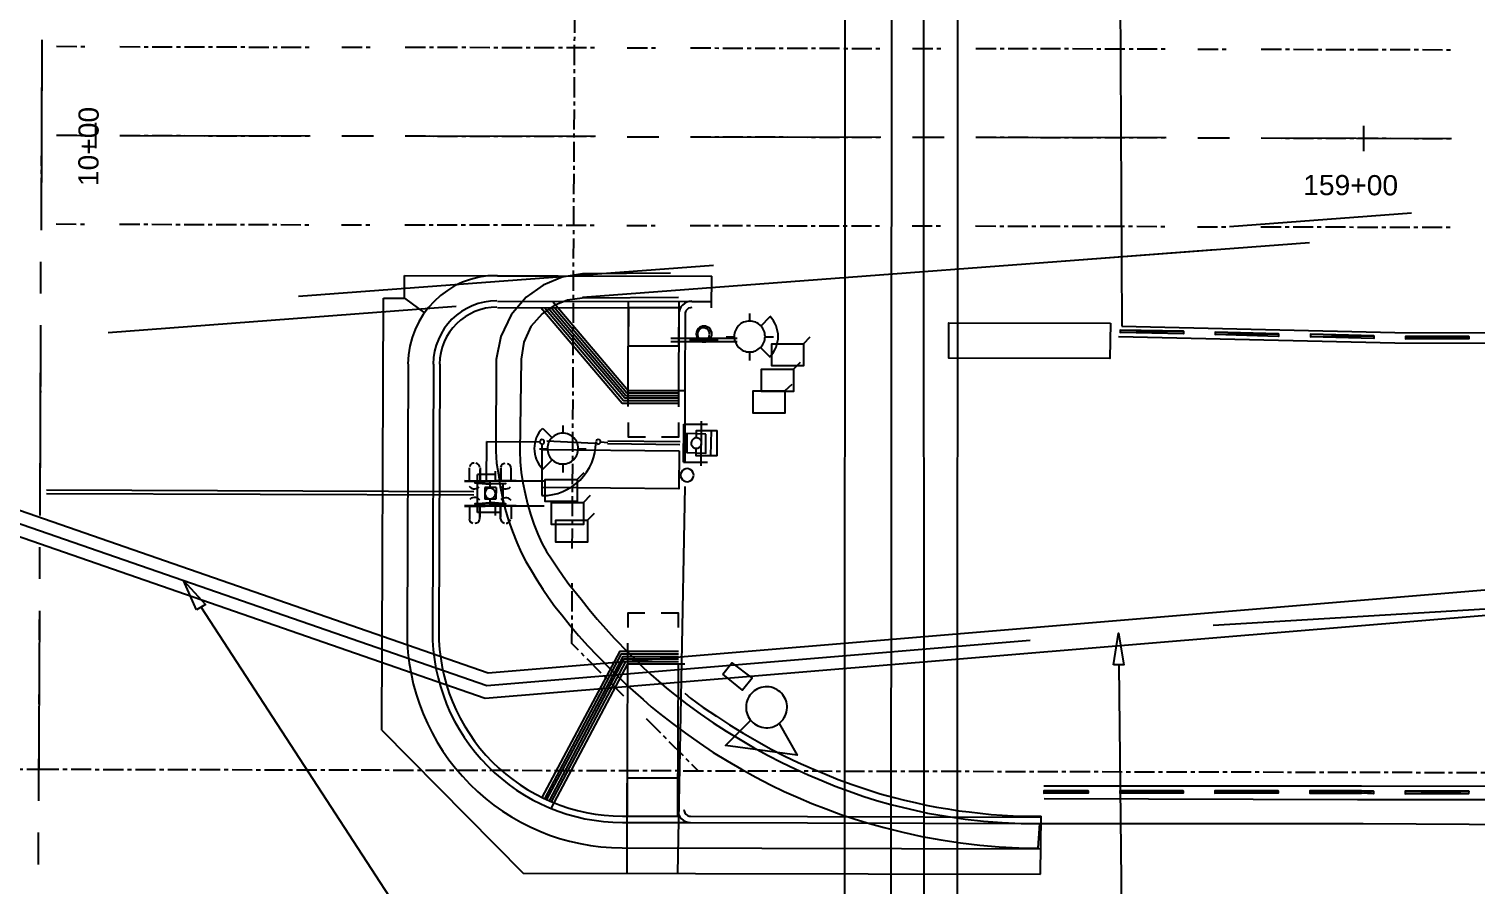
# Model space of a CAD drawing. Header units: feet. Extents: x 0 to 650, y -1 to 433.
# Drawn here: x 347.7 to 461.8, y 187.6 to 255.1 of the extents above; entities that cross this region are included whole.
import ezdxf

# ---------------------------------------------------------------- set-up
doc = ezdxf.new("R2010")
doc.units = ezdxf.units.FT
doc.linetypes.add('CENTER2', pattern=[2.541, 1.587, -0.318, 0.318, -0.318])
for name, color, linetype in [('AGUA', 5, 'UTIL_W'), ('ALCANTARILLADO', 3, 'UTIL_SS'), ('ANOTACION', 8, 'CONTINUOUS'), ('DIGITALIZADO', 7, 'CONTINUOUS'), ('DRENAJE_PLUVIAL', 3, 'UTIL_SD'), ('EJE_VIA', 7, 'CONTINUOUS'), ('ESTRUCTURAS', 7, 'CONTINUOUS'), ('METRO_RW', 140, 'CENTER2'), ('TELECOM', 30, 'UTIL_T'), ('TOPO', 8, 'CONTINUOUS')]:
    doc.layers.add(name, color=color, linetype=linetype)
doc.styles.add('CAD_TEXT', font='Arial')
doc.styles.add('LTSTD', font='Arial')
doc.linetypes.add('UTIL_SD', pattern='A,4,-3,["SD",LTSTD,S=1.2,R=0,X=-2.22,Y=-0.6],-3', length=10)
doc.linetypes.add('UTIL_SS', pattern='A,4,-3,["SS",LTSTD,S=1.2,R=0,X=-2.22,Y=-0.6],-3', length=10)
doc.linetypes.add('UTIL_T', pattern='A,4,-3,["T",LTSTD,S=1.2,R=0,X=-1.86,Y=-0.6],-3', length=10)
doc.linetypes.add('UTIL_W', pattern='A,4,-3,["W",LTSTD,S=1.2,R=0,X=-1.86,Y=-0.6],-3', length=10)

msp = doc.modelspace()

# ---------------------------------------------------------------- linework, layer by layer
at = {"layer": 'AGUA'}
for p, q in [((411.97, 146), (412.03, 338.8)), ((418.27, 152.8), (418.2, 337.9))]:
    msp.add_line(p, q, dxfattribs=at)
msp.add_lwpolyline([(432.93, 231.87), (432.9, 229.07), (420.2, 229.1), (420.2, 231.9), (432.93, 231.87)], dxfattribs=at)
at = {"layer": 'ALCANTARILLADO'}
for p, q in [((420.87, 143.27), (420.93, 339.07)), ((415.63, 144.93), (415.73, 338.83))]:
    msp.add_line(p, q, dxfattribs=at)
at = {"layer": 'DIGITALIZADO'}
for p, q in [((352.9, 247.67), (352.9, 245.67)), ((452.9, 247.43), (452.9, 245.43)), ((403.5, 230.67), (398.27, 230.67)), ((403.5, 230.4), (398.27, 230.4)), ((383.73, 219.4), (383.77, 222.53)), ((383.77, 222.53), (387.97, 222.5)), ((392.73, 222.5), (393.3, 222.47))]:
    msp.add_line(p, q, dxfattribs=at)
for points in [[(401.5, 231.02), (401.49, 231.14), (401.45, 231.26), (401.39, 231.36), (401.28, 231.49), (401.12, 231.58), (401.01, 231.62), (400.88, 231.63), (400.76, 231.62), (400.64, 231.58), (400.54, 231.53), (400.41, 231.41), (400.32, 231.26), (400.28, 231.14), (400.27, 231.02), (400.28, 230.89), (400.32, 230.78), (400.37, 230.67), (400.49, 230.54), (400.64, 230.45), (400.76, 230.41), (400.88, 230.4), (401.01, 230.41), (401.12, 230.45), (401.23, 230.51), (401.36, 230.62), (401.45, 230.78), (401.49, 230.89), (401.5, 231.02)], [(360.87, 209.27), (359.83, 211.57), (361.57, 209.7), (360.87, 209.27)], [(361.2, 209.5), (405.73, 141.07), (405.73, 140.07)], [(433.17, 204.93), (433.57, 207.43), (434, 204.93), (433.17, 204.93)], [(433.6, 204.93), (434.43, 127.4), (434.43, 126.4)], [(427.37, 192.43), (452.87, 192.43), (473.73, 192.3), (496.1, 192.27), (515.33, 192.23), (524.93, 192.17)]]:
    msp.add_lwpolyline(points, dxfattribs=at)
at = {"layer": 'DRENAJE_PLUVIAL'}
for points in [[(274.33, 242.3), (383.87, 204.3), (483.27, 212.57)], [(292.73, 234.83), (273.77, 240.4), (383.63, 202.3), (483.5, 210.57), (441.03, 208.03)], [(345.13, 216.67), (383.77, 203.3), (426.6, 206.87)]]:
    msp.add_lwpolyline(points, dxfattribs=at)
at = {"layer": 'EJE_VIA'}
for p, q in [((348.63, 239.2), (348.7, 254.2)), ((349.83, 246.7), (352.33, 246.67)), ((354.83, 246.67), (369.83, 246.63)), ((372.33, 246.63), (374.83, 246.63)), ((377.33, 246.63), (392.33, 246.6)), ((394.83, 246.57), (397.33, 246.57)), ((399.83, 246.57), (414.83, 246.53)), ((417.33, 246.53), (419.83, 246.53)), ((422.33, 246.53), (437.33, 246.5)), ((439.83, 246.47), (442.33, 246.47)), ((444.83, 246.47), (459.83, 246.43)), ((348.6, 234.2), (348.6, 236.7)), ((377.27, 235.63), (401.5, 235.57)), ((377.27, 233.83), (377.27, 235.63)), ((384.6, 235.6), (401.5, 235.57)), ((401.47, 233.07), (401.5, 235.57)), ((375.47, 199.77), (375.6, 233.83)), ((375.6, 233.83), (377.27, 233.83)), ((377.27, 233.83), (378.87, 232.67)), ((384.6, 233.6), (399.93, 233.57)), ((384.6, 233.1), (398.93, 233.07)), ((394.9, 226.57), (394.93, 233.57)), ((398.93, 232.57), (398.93, 233.57)), ((399.93, 233.57), (401.47, 233.57)), ((348.53, 216.7), (348.6, 231.7)), ((398.9, 226.57), (398.93, 232.57)), ((399.4, 226.9), (399.43, 232.57)), ((399.73, 230.53), (402, 230.53)), ((377.5, 207.57), (377.57, 228.63)), ((379.5, 207.57), (379.57, 228.63)), ((380, 207.57), (380.07, 228.63)), ((394.9, 225.3), (394.9, 226.9)), ((398.9, 225.27), (398.9, 226.9)), ((398.9, 226.57), (399.4, 226.57)), ((399.4, 220.83), (399.4, 226.9)), ((398.83, 188.5), (399.4, 219)), ((348.5, 211.7), (348.5, 214.2)), ((348.43, 194.2), (348.5, 209.2)), ((394.87, 205), (394.87, 206.63)), ((394.83, 192.5), (394.87, 205)), ((398.83, 193.5), (398.87, 205)), ((398.87, 205), (399.37, 205)), ((375.47, 199.77), (386.63, 188.5)), ((398.83, 196), (394.83, 196)), ((394.47, 193), (398.83, 193)), ((399.83, 193), (427.47, 192.93)), ((427.43, 188.43), (427.47, 193)), ((394.47, 192.5), (399.83, 192.5)), ((394.83, 188.5), (394.83, 192.5)), ((399.83, 192.5), (427.47, 192.43)), ((348.4, 189.2), (348.4, 191.7)), ((394.43, 190.5), (427.47, 190.43)), ((386.63, 188.5), (427.43, 188.43))]:
    msp.add_line(p, q, dxfattribs=at)
for points in [[(384.57, 235.63), (383.85, 235.6), (383.15, 235.49), (382.48, 235.32), (381.84, 235.09), (381.22, 234.8), (380.65, 234.45), (380.1, 234.05), (379.61, 233.59), (379.15, 233.1), (378.75, 232.56), (378.39, 231.98), (378.1, 231.37), (377.86, 230.73), (377.68, 230.06), (377.57, 229.36), (377.53, 228.65)], [(384.56, 233.63), (384.05, 233.61), (383.55, 233.53), (383.07, 233.41), (382.61, 233.24), (382.17, 233.03), (381.76, 232.79), (381.37, 232.5), (381.01, 232.18), (380.69, 231.82), (380.4, 231.44), (380.15, 231.02), (379.94, 230.59), (379.76, 230.13), (379.64, 229.65), (379.56, 229.15), (379.53, 228.64)], [(384.56, 233.13), (384.1, 233.11), (383.65, 233.04), (383.22, 232.93), (382.8, 232.78), (382.41, 232.59), (382.04, 232.37), (381.69, 232.11), (381.37, 231.82), (381.07, 231.5), (380.81, 231.16), (380.59, 230.78), (380.39, 230.39), (380.24, 229.98), (380.13, 229.54), (380.06, 229.1), (380.03, 228.64)], [(388.03, 233.1), (394.43, 225.57), (398.9, 225.57)], [(388.3, 233.1), (394.53, 225.77), (398.9, 225.77)], [(388.57, 233.1), (394.63, 225.97), (398.9, 225.97)], [(388.83, 233.1), (394.73, 226.17), (398.9, 226.17)], [(388.93, 233.6), (394.9, 226.57), (398.9, 226.57)], [(389.1, 233.1), (394.8, 226.37), (398.9, 226.37)], [(398.9, 230.07), (398.93, 233.07), (394.93, 233.07), (394.9, 230.07), (398.9, 230.07)], [(399.92, 233.6), (399.82, 233.59), (399.71, 233.58), (399.52, 233.52), (399.35, 233.43), (399.2, 233.3), (399.07, 233.15), (398.98, 232.98), (398.92, 232.79), (398.91, 232.69), (398.9, 232.59)], [(399.92, 233.1), (399.81, 233.09), (399.67, 233.04), (399.55, 232.95), (399.46, 232.83), (399.41, 232.69), (399.4, 232.58)], [(399.92, 233.1), (399.81, 233.09), (399.67, 233.04), (399.55, 232.95), (399.46, 232.83), (399.41, 232.69), (399.4, 232.58)], [(401.33, 231.02), (401.31, 231.16), (401.25, 231.29), (401.16, 231.39), (401.04, 231.46), (400.9, 231.5), (400.75, 231.49), (400.62, 231.44), (400.51, 231.36), (400.43, 231.25), (400.38, 231.11), (400.37, 230.97), (400.4, 230.83), (400.48, 230.71), (400.58, 230.62), (400.71, 230.56), (400.85, 230.53), (400.99, 230.56), (401.12, 230.62), (401.22, 230.71), (401.3, 230.83), (401.33, 230.97)], [(394.9, 224.03), (394.9, 222.9), (396.27, 222.9)], [(397.53, 222.9), (398.9, 222.9), (398.9, 224.03)], [(398.93, 221.8), (398.9, 218.8), (388.13, 218.9), (388.13, 221.9), (398.93, 221.8)], [(396.23, 209), (394.87, 209), (394.87, 207.87)], [(398.87, 207.87), (398.87, 209), (397.5, 209)], [(377.47, 207.59), (377.48, 206.75), (377.54, 205.91), (377.64, 205.07), (377.78, 204.25), (377.96, 203.43), (378.18, 202.63), (378.44, 201.84), (378.74, 201.06), (379.07, 200.3), (379.44, 199.56), (379.85, 198.83), (380.29, 198.13), (380.77, 197.44), (381.28, 196.78), (381.83, 196.14), (382.41, 195.52), (383.02, 194.94), (383.66, 194.39), (384.32, 193.87), (385, 193.39), (385.7, 192.94), (386.43, 192.53), (387.17, 192.15), (387.93, 191.81), (388.7, 191.51), (389.49, 191.25), (390.29, 191.02), (391.11, 190.84), (391.93, 190.69), (392.76, 190.59), (393.6, 190.52), (394.44, 190.5)], [(379.47, 207.58), (379.48, 206.84), (379.53, 206.1), (379.62, 205.36), (379.75, 204.63), (379.91, 203.91), (380.1, 203.21), (380.33, 202.51), (380.59, 201.82), (380.88, 201.15), (381.21, 200.49), (381.57, 199.85), (381.96, 199.23), (382.38, 198.62), (382.83, 198.04), (383.32, 197.48), (383.83, 196.93), (384.37, 196.42), (384.93, 195.93), (385.51, 195.47), (386.11, 195.05), (386.73, 194.65), (387.37, 194.29), (388.03, 193.96), (388.7, 193.66), (389.38, 193.39), (390.08, 193.16), (390.78, 192.96), (391.5, 192.8), (392.23, 192.67), (392.96, 192.58), (393.7, 192.52), (394.45, 192.5)], [(379.97, 207.58), (379.98, 206.86), (380.03, 206.14), (380.12, 205.43), (380.24, 204.73), (380.39, 204.03), (380.58, 203.35), (380.8, 202.67), (381.05, 202.01), (381.34, 201.36), (381.65, 200.73), (382, 200.11), (382.38, 199.51), (382.79, 198.92), (383.22, 198.36), (383.69, 197.81), (384.18, 197.29), (384.71, 196.79), (385.25, 196.32), (385.81, 195.88), (386.39, 195.46), (386.99, 195.08), (387.61, 194.73), (388.24, 194.41), (388.89, 194.12), (389.55, 193.86), (390.22, 193.64), (390.91, 193.45), (391.6, 193.29), (392.3, 193.16), (393.01, 193.07), (393.73, 193.02), (394.45, 193)], [(388.13, 194.47), (394.27, 206), (398.87, 206)], [(388.33, 194.37), (394.37, 205.8), (398.87, 205.8)], [(388.5, 194.3), (394.5, 205.6), (398.87, 205.6)], [(388.7, 194.2), (394.6, 205.4), (398.87, 205.4)], [(388.83, 193.6), (394.87, 205), (398.87, 205)], [(388.87, 194.13), (394.73, 205.2), (398.87, 205.2)], [(399.37, 202.7), (399.83, 202.3), (400.83, 201.57), (401.87, 200.87), (402.9, 200.2), (403.97, 199.53), (405.07, 198.9), (406.13, 198.3), (407.27, 197.73), (408.3, 197.23), (409.33, 196.77), (410.4, 196.33), (411.47, 195.9), (412.57, 195.5), (413.67, 195.13), (414.77, 194.77), (415.87, 194.47), (416.7, 194.27), (417.53, 194.07), (418.4, 193.87), (419.23, 193.7), (420.1, 193.57), (420.97, 193.43), (421.8, 193.33), (422.67, 193.23), (423.53, 193.13), (424.4, 193.07), (425.27, 193.03), (426.13, 193), (427, 193), (427.47, 193)], [(398.83, 193), (398.83, 196), (394.83, 196), (394.83, 193), (398.83, 193)], [(398.8, 193.52), (398.8, 193.42), (398.82, 193.31), (398.88, 193.12), (398.97, 192.95), (399.1, 192.8), (399.25, 192.67), (399.42, 192.58), (399.61, 192.52), (399.71, 192.51), (399.81, 192.5)], [(399.3, 193.52), (399.31, 193.41), (399.36, 193.27), (399.45, 193.15), (399.57, 193.06), (399.71, 193.01), (399.82, 193)]]:
    msp.add_lwpolyline(points, dxfattribs=at)
at = {"layer": 'ESTRUCTURAS'}
for p, q in [((404.5, 232), (404.5, 232.63)), ((405.37, 231.63), (406.1, 232.4)), ((402.63, 230.8), (403.27, 230.8)), ((405.7, 230.8), (406.37, 230.8)), ((404.5, 228.93), (404.5, 229.57)), ((405.37, 229.93), (406.1, 229.2)), ((389.77, 223.17), (389.77, 223.8)), ((399.27, 220.9), (399.3, 223.9)), ((399.3, 223.9), (401.17, 223.9)), ((400.67, 220.63), (400.7, 224.13)), ((388.17, 223.57), (388.9, 222.83)), ((388.5, 222.6), (392.27, 222.4)), ((393.3, 222.6), (399, 222.53)), ((401.43, 221.4), (401.47, 223.4)), ((401.93, 221.4), (401.93, 223.4)), ((387.9, 221.97), (388.53, 221.97)), ((388.13, 218.27), (388.13, 222.33)), ((390.97, 221.97), (391.6, 221.97)), ((393.27, 222.37), (398.97, 222.3)), ((382.4, 219.43), (382.4, 220.47)), ((383.23, 220.47), (383.23, 219.43)), ((384.87, 220.43), (384.87, 219.43)), ((385.67, 219.43), (385.67, 220.43)), ((388.17, 220.37), (388.9, 221.1)), ((389.77, 220.1), (389.77, 220.73)), ((399.27, 220.9), (401.17, 220.9)), ((382, 219.47), (383.63, 219.43)), ((382, 219.4), (383.63, 219.4)), ((383.03, 216.93), (383.03, 219.93)), ((384.43, 219.93), (383.03, 219.93)), ((383.03, 217.7), (383.03, 219.2)), ((383.3, 219.43), (384.8, 219.43)), ((384.43, 219.43), (384.43, 220.2)), ((386.07, 219.43), (384.43, 219.43)), ((386.07, 219.4), (384.43, 219.4)), ((385.03, 219.2), (385.03, 217.7)), ((382.73, 218.57), (349.03, 218.7)), ((349.03, 218.43), (382.73, 218.33)), ((383.6, 218.9), (383.6, 218)), ((384.5, 218.9), (383.6, 218.9)), ((384.47, 218), (383.6, 218)), ((384.5, 218.9), (384.47, 218)), ((382, 217.5), (383.63, 217.5)), ((382, 217.43), (383.63, 217.43)), ((382.4, 217.43), (382.4, 216.43)), ((384.43, 216.93), (383.03, 216.93)), ((383.2, 216.43), (383.2, 217.43)), ((384.77, 217.43), (383.27, 217.43)), ((386.07, 217.47), (384.43, 217.47)), ((386.07, 217.43), (384.43, 217.43)), ((384.43, 216.7), (384.43, 217.43)), ((384.9, 216.93), (384.43, 216.93)), ((384.83, 216.43), (384.83, 217.43)), ((385.67, 217.43), (385.67, 216.43))]:
    msp.add_line(p, q, dxfattribs=at)
for points in [[(405.7, 230.82), (405.69, 230.94), (405.68, 231.06), (405.65, 231.18), (405.6, 231.29), (405.55, 231.4), (405.49, 231.5), (405.34, 231.68), (405.16, 231.83), (405.06, 231.89), (404.96, 231.94), (404.85, 231.98), (404.73, 232.01), (404.61, 232.03), (404.48, 232.03), (404.36, 232.03), (404.24, 232.01), (404.12, 231.98), (404.01, 231.94), (403.9, 231.89), (403.8, 231.83), (403.62, 231.68), (403.47, 231.5), (403.41, 231.4), (403.36, 231.29), (403.32, 231.18), (403.29, 231.06), (403.27, 230.94), (403.27, 230.82), (403.27, 230.69), (403.29, 230.57), (403.32, 230.45), (403.36, 230.34), (403.41, 230.24), (403.47, 230.14), (403.62, 229.96), (403.8, 229.81), (403.9, 229.75), (404.01, 229.7), (404.12, 229.65), (404.24, 229.62), (404.36, 229.61), (404.48, 229.6), (404.61, 229.61), (404.73, 229.62), (404.85, 229.65), (404.96, 229.7), (405.06, 229.75), (405.16, 229.81), (405.34, 229.96), (405.49, 230.14), (405.55, 230.24), (405.6, 230.34), (405.65, 230.45), (405.68, 230.57), (405.69, 230.69), (405.7, 230.82)], [(406.07, 229.23), (406.23, 229.4), (406.36, 229.58), (406.48, 229.77), (406.57, 229.97), (406.64, 230.18), (406.69, 230.39), (406.72, 230.6), (406.73, 230.82), (406.72, 231.03), (406.69, 231.25), (406.64, 231.46), (406.57, 231.66), (406.48, 231.86), (406.36, 232.05), (406.23, 232.24), (406.07, 232.41)], [(409.23, 230.77), (408.73, 230.23), (408.73, 228.5), (406.23, 228.5), (406.23, 230.23), (408.73, 230.23)], [(408.47, 228.77), (407.93, 228.23), (407.93, 226.47), (405.43, 226.47), (405.43, 228.23), (407.93, 228.23)], [(407.8, 227.03), (407.27, 226.53), (407.27, 224.77), (404.77, 224.77), (404.77, 226.53), (407.27, 226.53)], [(388.16, 223.57), (388, 223.4), (387.87, 223.22), (387.76, 223.03), (387.66, 222.83), (387.59, 222.62), (387.54, 222.41), (387.51, 222.2), (387.5, 221.98), (387.51, 221.77), (387.54, 221.55), (387.59, 221.34), (387.66, 221.14), (387.76, 220.94), (387.87, 220.75), (388, 220.56), (388.16, 220.39)], [(387.93, 222.52), (387.96, 222.42), (388.08, 222.34), (388.19, 222.35), (388.29, 222.46), (388.29, 222.57), (388.21, 222.68), (388.1, 222.7), (387.99, 222.65), (387.93, 222.54)], [(388.53, 221.98), (388.54, 221.86), (388.56, 221.74), (388.59, 221.62), (388.63, 221.51), (388.68, 221.4), (388.74, 221.3), (388.89, 221.12), (389.07, 220.97), (389.17, 220.91), (389.28, 220.86), (389.39, 220.82), (389.5, 220.79), (389.63, 220.77), (389.75, 220.77), (389.87, 220.77), (390, 220.79), (390.11, 220.82), (390.22, 220.86), (390.33, 220.91), (390.43, 220.97), (390.61, 221.12), (390.76, 221.3), (390.82, 221.4), (390.87, 221.51), (390.91, 221.62), (390.94, 221.74), (390.96, 221.86), (390.97, 221.98), (390.96, 222.11), (390.94, 222.23), (390.91, 222.35), (390.87, 222.46), (390.82, 222.56), (390.76, 222.66), (390.61, 222.84), (390.43, 222.99), (390.33, 223.05), (390.22, 223.1), (390.11, 223.15), (390, 223.18), (389.87, 223.19), (389.75, 223.2), (389.63, 223.19), (389.5, 223.18), (389.39, 223.15), (389.28, 223.1), (389.17, 223.05), (389.07, 222.99), (388.89, 222.84), (388.74, 222.66), (388.68, 222.56), (388.63, 222.46), (388.59, 222.35), (388.56, 222.23), (388.54, 222.11), (388.53, 221.98)], [(392.37, 222.52), (392.4, 222.42), (392.51, 222.34), (392.62, 222.35), (392.72, 222.46), (392.73, 222.57), (392.64, 222.68), (392.53, 222.7), (392.42, 222.65), (392.37, 222.54)], [(401.03, 223.13), (399.53, 223.17), (399.53, 221.67), (401.03, 221.63), (401.03, 223.13)], [(399.87, 222.42), (399.88, 222.3), (399.94, 222.19), (400.05, 222.07), (400.16, 222.02), (400.28, 222), (400.4, 222.02), (400.51, 222.07), (400.63, 222.18), (400.68, 222.29), (400.7, 222.41), (400.68, 222.54), (400.63, 222.65), (400.52, 222.76), (400.41, 222.81), (400.29, 222.83), (400.16, 222.82), (400.05, 222.76), (399.94, 222.65), (399.89, 222.54), (399.87, 222.42)], [(400.3, 222.8), (400.3, 223.4), (401.93, 223.4)], [(388.1, 218.27), (388.54, 218.29), (388.96, 218.35), (389.37, 218.45), (389.76, 218.59), (390.13, 218.77), (390.48, 218.98), (390.81, 219.23), (391.11, 219.5), (391.39, 219.8), (391.63, 220.13), (391.85, 220.48), (392.03, 220.85), (392.17, 221.24), (392.28, 221.64), (392.34, 222.07), (392.37, 222.5)], [(401.93, 221.4), (400.27, 221.4), (400.27, 222)], [(382.4, 219.43), (382.4, 219.53), (382.4, 219.67), (382.4, 219.83), (382.4, 219.93), (382.4, 220.1), (382.4, 220.27), (382.4, 220.37)], [(382.75, 220.83), (382.65, 220.82), (382.54, 220.77), (382.45, 220.66), (382.41, 220.55)], [(383.2, 220.48), (383.18, 220.59), (383.12, 220.7), (383.02, 220.79), (382.89, 220.83)], [(383.23, 219.43), (383.23, 219.53), (383.23, 219.67), (383.23, 219.83), (383.23, 219.93), (383.23, 220.1), (383.23, 220.23), (383.23, 220.33)], [(385.18, 220.8), (385.08, 220.78), (384.96, 220.72), (384.88, 220.62), (384.84, 220.49)], [(384.87, 219.43), (384.87, 219.53), (384.87, 219.67), (384.87, 219.83), (384.87, 220), (384.87, 220.17), (384.87, 220.3), (384.87, 220.4)], [(385.67, 220.45), (385.65, 220.55), (385.6, 220.66), (385.5, 220.75), (385.39, 220.79)], [(385.67, 219.43), (385.67, 219.53), (385.67, 219.67), (385.67, 219.83), (385.67, 220), (385.67, 220.17), (385.67, 220.3), (385.67, 220.4)], [(400.07, 219.88), (400.06, 219.99), (400, 220.13), (399.92, 220.25), (399.8, 220.34), (399.65, 220.39), (399.55, 220.4), (399.45, 220.39), (399.3, 220.34), (399.18, 220.25), (399.1, 220.13), (399.04, 219.99), (399.03, 219.88), (399.04, 219.78), (399.1, 219.64), (399.18, 219.52), (399.3, 219.43), (399.45, 219.38), (399.55, 219.37), (399.65, 219.38), (399.8, 219.43), (399.92, 219.52), (400, 219.64), (400.06, 219.78), (400.07, 219.88)], [(383.97, 219.23), (382.8, 219.27), (383.97, 219.17)], [(384.03, 218.83), (384.03, 219.43), (388.3, 219.43)], [(384.1, 219.23), (385.27, 219.23), (384.1, 219.17)], [(391.4, 220.07), (390.87, 219.53), (390.87, 217.8), (388.37, 217.8), (388.37, 219.53), (390.87, 219.53)], [(382.36, 219.01), (382.47, 218.91), (382.57, 218.84), (382.69, 218.81), (382.81, 218.8), (382.93, 218.82), (383.04, 218.87), (383.16, 218.96)], [(383.2, 217.92), (383.1, 218.03), (382.99, 218.09), (382.88, 218.12), (382.75, 218.13), (382.63, 218.11), (382.52, 218.06), (382.41, 217.97)], [(383.6, 218.45), (383.62, 218.33), (383.67, 218.22), (383.78, 218.11), (383.89, 218.05), (384.02, 218.03), (384.14, 218.05), (384.25, 218.1), (384.36, 218.22), (384.41, 218.32), (384.43, 218.45), (384.42, 218.57), (384.36, 218.68), (384.25, 218.79), (384.14, 218.85), (384.02, 218.87), (383.89, 218.85), (383.78, 218.8), (383.67, 218.68), (383.62, 218.58), (383.6, 218.45)], [(388.27, 217.43), (384.03, 217.43), (384.03, 218.03)], [(384.83, 219.01), (384.94, 218.91), (385.04, 218.84), (385.16, 218.81), (385.28, 218.8), (385.4, 218.82), (385.51, 218.87), (385.63, 218.96)], [(385.67, 217.89), (385.56, 217.99), (385.46, 218.06), (385.34, 218.09), (385.22, 218.1), (385.1, 218.08), (384.99, 218.03), (384.87, 217.94)], [(391.9, 218.27), (391.37, 217.73), (391.37, 216), (388.87, 216), (388.87, 217.73), (391.37, 217.73)], [(382.4, 217.43), (382.4, 217.33), (382.4, 217.13), (382.4, 216.97), (382.4, 216.8), (382.4, 216.67), (382.4, 216.57)], [(383.97, 217.63), (382.8, 217.63), (383.97, 217.73)], [(383.2, 217.43), (383.2, 217.33), (383.2, 217.13), (383.2, 216.97), (383.2, 216.8), (383.2, 216.67), (383.2, 216.57)], [(384.1, 217.63), (385.27, 217.63), (384.1, 217.73)], [(384.83, 217.43), (384.83, 217.33), (384.83, 217.13), (384.83, 216.97), (384.83, 216.8), (384.83, 216.67), (384.83, 216.57)], [(385.67, 217.43), (385.67, 217.33), (385.67, 217.2), (385.67, 217.07), (385.67, 216.97), (385.67, 216.8), (385.67, 216.67), (385.67, 216.57)], [(392.23, 216.87), (391.7, 216.33), (391.7, 214.6), (389.2, 214.6), (389.2, 216.33), (391.7, 216.33)], [(382.37, 216.45), (382.38, 216.35), (382.43, 216.24), (382.54, 216.15), (382.65, 216.11)], [(382.85, 216.1), (382.95, 216.12), (383.07, 216.18), (383.16, 216.28), (383.2, 216.41)], [(384.83, 216.45), (384.85, 216.35), (384.91, 216.23), (385.02, 216.14), (385.15, 216.1)], [(385.28, 216.1), (385.38, 216.11), (385.49, 216.17), (385.58, 216.27), (385.63, 216.38)], [(402.37, 204.2), (403.07, 205.1), (404.67, 203.87), (403.93, 202.93), (402.37, 204.2)], [(405.61, 199.98), (405.77, 199.97), (405.93, 199.97), (406.09, 199.99), (406.25, 200.02), (406.4, 200.07), (406.54, 200.14), (406.67, 200.21), (406.8, 200.3), (406.92, 200.4), (407.03, 200.51), (407.13, 200.63), (407.21, 200.77), (407.29, 200.91), (407.34, 201.05), (407.39, 201.21), (407.42, 201.37), (407.43, 201.54), (407.43, 201.7), (407.41, 201.86), (407.38, 202.01), (407.33, 202.16), (407.26, 202.31), (407.19, 202.44), (407.1, 202.57), (407, 202.69), (406.89, 202.8), (406.77, 202.89), (406.63, 202.98), (406.49, 203.05), (406.35, 203.11), (406.19, 203.16), (406.03, 203.19), (405.86, 203.2), (405.7, 203.2), (405.54, 203.18), (405.39, 203.14), (405.24, 203.09), (405.09, 203.03), (404.96, 202.95), (404.83, 202.87), (404.71, 202.76), (404.6, 202.65), (404.51, 202.53), (404.42, 202.4), (404.35, 202.26), (404.29, 202.11), (404.24, 201.96), (404.21, 201.79), (404.2, 201.63), (404.2, 201.47), (404.22, 201.31), (404.26, 201.15), (404.31, 201), (404.37, 200.86), (404.45, 200.73), (404.53, 200.6), (404.64, 200.48), (404.75, 200.37), (404.87, 200.27), (405, 200.19), (405.14, 200.11), (405.29, 200.06), (405.44, 200.01), (405.61, 199.98)], [(406.8, 200.3), (408.23, 197.8), (402.57, 198.57), (404.57, 200.57)]]:
    msp.add_lwpolyline(points, dxfattribs=at)
at = {"layer": 'METRO_RW'}
for p, q in [((390.5, 214.1), (390.8, 279.1)), ((348.63, 239.2), (348.7, 254.2)), ((349.83, 253.7), (352.33, 253.67)), ((354.83, 253.67), (369.83, 253.63)), ((372.33, 253.63), (374.83, 253.63)), ((377.33, 253.63), (392.33, 253.6)), ((394.83, 253.57), (397.33, 253.57)), ((399.83, 253.57), (414.83, 253.53)), ((417.33, 253.53), (419.83, 253.53)), ((422.33, 253.53), (437.33, 253.5)), ((439.83, 253.47), (442.33, 253.47)), ((444.83, 253.47), (459.83, 253.43)), ((349.83, 246.7), (352.33, 246.67)), ((354.83, 246.67), (369.83, 246.63)), ((372.33, 246.63), (374.83, 246.63)), ((377.33, 246.63), (392.33, 246.6)), ((394.83, 246.57), (397.33, 246.57)), ((399.83, 246.57), (414.83, 246.53)), ((417.33, 246.53), (419.83, 246.53)), ((422.33, 246.53), (437.33, 246.5)), ((439.83, 246.47), (442.33, 246.47)), ((444.83, 246.47), (459.83, 246.43)), ((349.8, 239.7), (352.3, 239.67)), ((354.8, 239.67), (369.8, 239.63)), ((372.3, 239.63), (374.8, 239.63)), ((377.3, 239.63), (392.3, 239.6)), ((394.8, 239.57), (397.3, 239.57)), ((399.8, 239.57), (414.8, 239.53)), ((417.3, 239.53), (419.8, 239.53)), ((422.3, 239.53), (437.3, 239.5)), ((439.8, 239.47), (442.3, 239.47)), ((444.8, 239.47), (459.83, 239.43)), ((348.6, 234.2), (348.6, 236.7)), ((348.53, 216.7), (348.6, 231.7)), ((348.5, 211.7), (348.5, 214.2)), ((348.43, 194.2), (348.5, 209.2)), ((396.33, 200.7), (400.43, 196.57)), ((144.2, 197.17), (348.43, 196.7)), ((348.43, 196.7), (524.93, 196.3)), ((348.4, 189.2), (348.4, 191.7))]:
    msp.add_line(p, q, dxfattribs=at)
msp.add_lwpolyline([(394.57, 202.47), (390.47, 206.6), (390.5, 211.6)], dxfattribs=at)
at = {"layer": 'TELECOM'}
for p, q in [((442.33, 239.5), (456.67, 240.57)), ((391.3, 233.93), (448.63, 238.23)), ((428.7, 236.73), (441.17, 237.67)), ((368.9, 234), (401.63, 236.43)), ((353.9, 231.13), (381.33, 233.2))]:
    msp.add_line(p, q, dxfattribs=at)
at = {"layer": 'TOPO'}
msp.add_line((433.67, 261.5), (433.83, 231.63), dxfattribs=at)
for points in [[(398.23, 235.8), (391.3, 235.77), (389.7, 235.5), (388.2, 234.87), (386.87, 233.93), (385.67, 232.53), (384.87, 230.83), (384.5, 229), (384.47, 221.77)], [(398.87, 233.9), (391.27, 233.83), (390.13, 233.67), (389.07, 233.27), (388.13, 232.6), (387.23, 231.6), (386.67, 230.37), (386.47, 229.03), (386.37, 221.77)], [(433.57, 230.83), (455.37, 230.33), (471.53, 230.27), (491.6, 230.23), (510.4, 230.17), (524.93, 230.13)], [(433.7, 231.33), (433.7, 231.13), (438.7, 231.23), (433.7, 231.33), (438.7, 231.23), (438.7, 231.03), (433.7, 231.13)], [(433.83, 231.63), (455.37, 231.13), (471.47, 231.1), (491.67, 231), (510.33, 230.97), (524.93, 230.9)], [(441.2, 231.17), (441.2, 230.97), (446.2, 231.03), (441.2, 231.17), (446.2, 231.03), (446.2, 230.83), (441.2, 230.97)], [(448.7, 231), (448.7, 230.8), (453.7, 230.87), (448.7, 231), (453.7, 230.87), (453.7, 230.67), (448.7, 230.8)], [(456.2, 230.83), (456.2, 230.63), (461.2, 230.83), (456.2, 230.83), (461.2, 230.83), (461.2, 230.63), (456.2, 230.63)], [(384.47, 221.77), (384.53, 220.83), (384.67, 219.93), (384.8, 219), (385, 218.1), (385.2, 217.2), (385.47, 216.3), (385.77, 215.43), (386.13, 214.57), (386.47, 213.8), (386.83, 213.07), (387.27, 212.33), (387.7, 211.63), (388.17, 210.9), (388.63, 210.23), (389.13, 209.53), (389.67, 208.87), (390.33, 208.03), (391, 207.23), (391.73, 206.43), (392.47, 205.67), (393.63, 204.47), (394.23, 203.9), (394.83, 203.3), (395.47, 202.73), (396.1, 202.2), (396.73, 201.63), (397.37, 201.1), (398.4, 200.3), (399.43, 199.53), (400.5, 198.77), (401.6, 198.03), (402.7, 197.37), (403.83, 196.7), (404.97, 196.07), (406.13, 195.47), (407.2, 194.93), (408.3, 194.47), (409.4, 194), (410.53, 193.57), (411.67, 193.13), (412.8, 192.77), (413.93, 192.43), (415.1, 192.1), (416.57, 191.73), (418.07, 191.4), (419.57, 191.13), (421.1, 190.9), (422.63, 190.7), (424.17, 190.57), (425.7, 190.5), (427.23, 190.47), (427.37, 192.43)], [(386.37, 221.77), (386.4, 220.93), (386.47, 220.1), (386.6, 219.27), (386.77, 218.43), (386.97, 217.63), (387.2, 216.8), (387.47, 216.03), (387.77, 215.23), (388.1, 214.53), (388.47, 213.87), (388.9, 213.2), (389.33, 212.57), (389.77, 211.93), (390.23, 211.3), (391.2, 210.1), (391.83, 209.3), (392.47, 208.53), (393.13, 207.77), (393.8, 207.03), (394.93, 205.87), (395.53, 205.3), (396.1, 204.73), (396.7, 204.17), (397.3, 203.63), (397.93, 203.1), (398.57, 202.6), (399.53, 201.83), (400.57, 201.07), (401.6, 200.37), (402.63, 199.7), (403.73, 199.03), (404.8, 198.4), (405.9, 197.8), (407.03, 197.23), (408.07, 196.73), (409.1, 196.27), (410.17, 195.8), (411.23, 195.37), (412.33, 194.97), (413.4, 194.57), (414.5, 194.23), (415.63, 193.93), (417.07, 193.57), (418.5, 193.23), (419.97, 193), (421.47, 192.77), (422.93, 192.6), (424.4, 192.5), (425.9, 192.43), (427.37, 192.43)], [(427.67, 195.4), (452.73, 195.4), (473.8, 195.33), (496.17, 195.3), (515.93, 195.27), (524.93, 195.27)], [(427.67, 195), (427.67, 194.8), (431.17, 195), (427.67, 195), (431.17, 195), (431.17, 194.8), (427.67, 194.8)], [(427.7, 194.4), (452.43, 194.3), (473.9, 194.3), (496.1, 194.23), (515.5, 194.23), (524.93, 194.2)], [(433.67, 195), (433.67, 194.8), (438.67, 195), (433.67, 195), (438.67, 195), (438.67, 194.8), (433.67, 194.8)], [(441.17, 195), (441.17, 194.8), (446.17, 195), (441.17, 195), (446.17, 195), (446.17, 194.8), (441.17, 194.8)], [(448.67, 195), (448.67, 194.8), (452.73, 195), (448.67, 195), (452.73, 195), (452.73, 194.8), (448.67, 194.8), (452.73, 194.8), (453.67, 194.97), (452.73, 195), (453.67, 194.97), (453.67, 194.77), (452.73, 194.8)], [(456.17, 194.97), (456.17, 194.77), (461.2, 194.97), (456.17, 194.97), (461.2, 194.97), (461.17, 194.77), (456.17, 194.77)]]:
    msp.add_lwpolyline(points, dxfattribs=at)

# ---------------------------------------------------------------- texts
at = {"layer": 'ANOTACION', "style": 'CAD_TEXT'}
for s, rotation, p in [('10+00', 89.7582, (353.13, 242.67)), ('159+00', 359.7966, (448.13, 241.97))]:
    msp.add_text(s, height=1.593, rotation=rotation, dxfattribs=at).set_placement(p)

doc.saveas('drawing.dxf')
